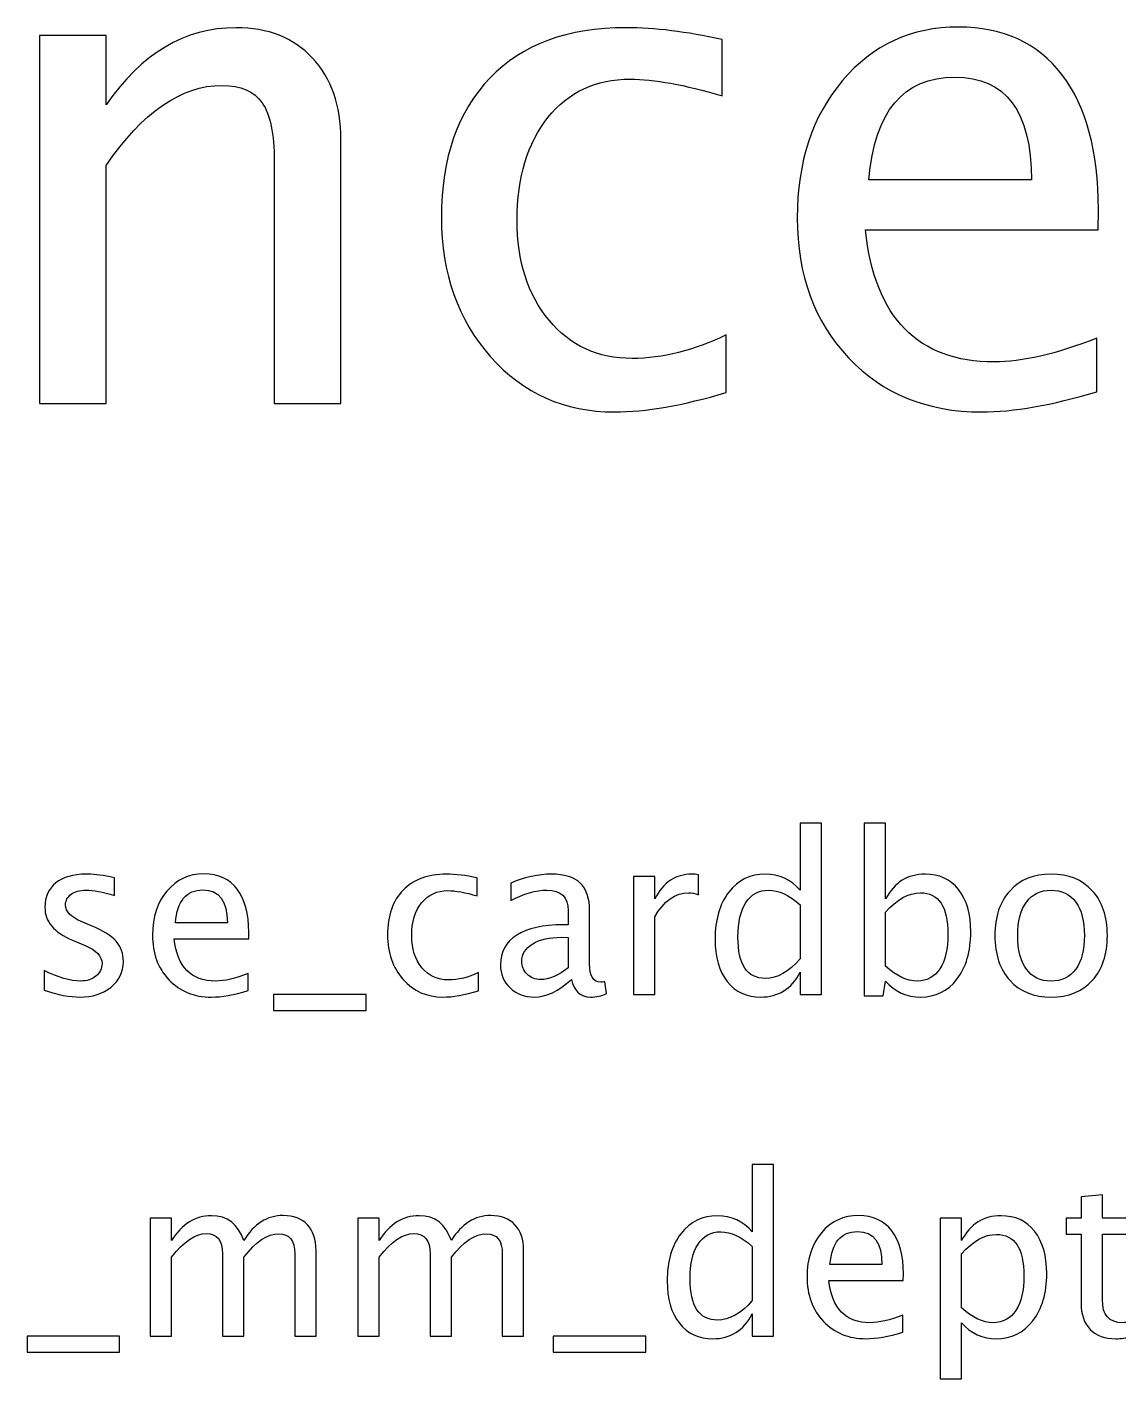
# Model space of a CAD drawing. Header units: centimetres. Extents: x -57 to 52, y -52 to 59.
# Drawn here: x -26.51 to -18.2, y 40.24 to 50.54 of the extents above; entities that cross this region are included whole.
import ezdxf

# ---------------------------------------------------------------- set-up
doc = ezdxf.new("R2010")
doc.units = ezdxf.units.CM
doc.header["$MEASUREMENT"] = 0
doc.layers.add('Layer 1', color=7, linetype='Continuous')

msp = doc.modelspace()

# ---------------------------------------------------------------- linework, layer by layer
at = {"layer": 'Layer 1'}
for points, knots in [([(-26.41972, 47.67044), (-26.41972, 47.67044), (-26.41972, 50.47503), (-26.41972, 50.47503), (-26.41972, 50.47503), (-26.41972, 50.47503), (-25.91172, 50.47503), (-25.91172, 50.47503), (-25.91172, 50.47503), (-25.91172, 50.47503), (-25.91172, 49.94498), (-25.91172, 49.94498), (-25.91172, 49.94498), (-25.64273, 50.33744), (-25.31288, 50.53323), (-24.92306, 50.53323), (-24.92306, 50.53323), (-24.67788, 50.53323), (-24.48297, 50.4565), (-24.33921, 50.30216), (-24.33921, 50.30216), (-24.19545, 50.14871), (-24.12313, 49.94145), (-24.12313, 49.68216), (-24.12313, 49.68216), (-24.12313, 49.68216), (-24.12313, 47.67044), (-24.12313, 47.67044), (-24.12313, 47.67044), (-24.12313, 47.67044), (-24.63114, 47.67044), (-24.63114, 47.67044), (-24.63114, 47.67044), (-24.63114, 47.67044), (-24.63114, 49.51635), (-24.63114, 49.51635), (-24.63114, 49.51635), (-24.63114, 49.72449), (-24.662, 49.87266), (-24.72286, 49.96085), (-24.72286, 49.96085), (-24.78459, 50.04993), (-24.88602, 50.09402), (-25.02801, 50.09402), (-25.02801, 50.09402), (-25.34022, 50.09402), (-25.63479, 49.8903), (-25.91172, 49.48284), (-25.91172, 49.48284), (-25.91172, 49.48284), (-25.91172, 47.67044), (-25.91172, 47.67044), (-25.91172, 47.67044), (-25.91172, 47.67044), (-26.41972, 47.67044), (-26.41972, 47.67044)], [0, 0, 0, 0, 0.06666667, 0.06666667, 0.06666667, 0.06666667, 0.13333333, 0.13333333, 0.13333333, 0.13333333, 0.2, 0.2, 0.2, 0.2, 0.26666667, 0.26666667, 0.26666667, 0.26666667, 0.33333333, 0.33333333, 0.33333333, 0.33333333, 0.4, 0.4, 0.4, 0.4, 0.46666667, 0.46666667, 0.46666667, 0.46666667, 0.53333333, 0.53333333, 0.53333333, 0.53333333, 0.6, 0.6, 0.6, 0.6, 0.66666667, 0.66666667, 0.66666667, 0.66666667, 0.73333333, 0.73333333, 0.73333333, 0.73333333, 0.8, 0.8, 0.8, 0.8, 0.86666667, 0.86666667, 0.86666667, 0.86666667, 1, 1, 1, 1]), ([(-21.18803, 47.75511), (-21.51699, 47.65633), (-21.80098, 47.60694), (-22.03998, 47.60694), (-22.03998, 47.60694), (-22.41922, 47.60694), (-22.73319, 47.74717), (-22.98278, 48.02675), (-22.98278, 48.02675), (-23.23237, 48.3072), (-23.35761, 48.66086), (-23.35761, 49.08684), (-23.35761, 49.08684), (-23.35761, 49.54193), (-23.23414, 49.89735), (-22.98719, 50.15135), (-22.98719, 50.15135), (-22.74025, 50.40623), (-22.39541, 50.53323), (-21.95267, 50.53323), (-21.95267, 50.53323), (-21.73483, 50.53323), (-21.48965, 50.50325), (-21.21978, 50.44328), (-21.21978, 50.44328), (-21.21978, 50.44328), (-21.21978, 50.01465), (-21.21978, 50.01465), (-21.21978, 50.01465), (-21.50641, 50.09932), (-21.74012, 50.14165), (-21.92004, 50.14165), (-21.92004, 50.14165), (-22.1811, 50.14165), (-22.39012, 50.04375), (-22.54622, 49.84884), (-22.54622, 49.84884), (-22.70232, 49.65393), (-22.78082, 49.39376), (-22.78082, 49.0692), (-22.78082, 49.0692), (-22.78082, 48.75435), (-22.69968, 48.50035), (-22.53828, 48.30544), (-22.53828, 48.30544), (-22.37689, 48.11141), (-22.1661, 48.0144), (-21.90416, 48.0144), (-21.90416, 48.0144), (-21.67221, 48.0144), (-21.43409, 48.07437), (-21.18803, 48.19432), (-21.18803, 48.19432), (-21.18803, 48.19432), (-21.18803, 47.75511), (-21.18803, 47.75511)], [0, 0, 0, 0, 0.06666667, 0.06666667, 0.06666667, 0.06666667, 0.13333333, 0.13333333, 0.13333333, 0.13333333, 0.2, 0.2, 0.2, 0.2, 0.26666667, 0.26666667, 0.26666667, 0.26666667, 0.33333333, 0.33333333, 0.33333333, 0.33333333, 0.4, 0.4, 0.4, 0.4, 0.46666667, 0.46666667, 0.46666667, 0.46666667, 0.53333333, 0.53333333, 0.53333333, 0.53333333, 0.6, 0.6, 0.6, 0.6, 0.66666667, 0.66666667, 0.66666667, 0.66666667, 0.73333333, 0.73333333, 0.73333333, 0.73333333, 0.8, 0.8, 0.8, 0.8, 0.86666667, 0.86666667, 0.86666667, 0.86666667, 1, 1, 1, 1]), ([(-18.36668, 47.7604), (-18.70799, 47.65809), (-18.99992, 47.60694), (-19.24333, 47.60694), (-19.24333, 47.60694), (-19.65873, 47.60694), (-19.99651, 47.74452), (-20.25669, 48.01881), (-20.25669, 48.01881), (-20.51686, 48.29309), (-20.64739, 48.64852), (-20.64739, 49.08596), (-20.64739, 49.08596), (-20.64739, 49.51018), (-20.53274, 49.85855), (-20.30255, 50.13107), (-20.30255, 50.13107), (-20.07236, 50.40271), (-19.77779, 50.53853), (-19.41884, 50.53853), (-19.41884, 50.53853), (-19.07929, 50.53853), (-18.81647, 50.4177), (-18.63126, 50.17605), (-18.63126, 50.17605), (-18.44606, 49.93439), (-18.35345, 49.5922), (-18.35345, 49.14858), (-18.35345, 49.14858), (-18.35345, 49.14858), (-18.3561, 48.99336), (-18.3561, 48.99336), (-18.3561, 48.99336), (-18.3561, 48.99336), (-20.12881, 48.99336), (-20.12881, 48.99336), (-20.12881, 48.99336), (-20.05472, 48.32308), (-19.72752, 47.98794), (-19.14808, 47.98794), (-19.14808, 47.98794), (-18.93553, 47.98794), (-18.67536, 48.04791), (-18.36668, 48.16786), (-18.36668, 48.16786), (-18.36668, 48.16786), (-18.36668, 47.7604), (-18.36668, 47.7604)], [0, 0, 0, 0, 0.07692308, 0.07692308, 0.07692308, 0.07692308, 0.15384615, 0.15384615, 0.15384615, 0.15384615, 0.23076923, 0.23076923, 0.23076923, 0.23076923, 0.30769231, 0.30769231, 0.30769231, 0.30769231, 0.38461538, 0.38461538, 0.38461538, 0.38461538, 0.46153846, 0.46153846, 0.46153846, 0.46153846, 0.53846154, 0.53846154, 0.53846154, 0.53846154, 0.61538462, 0.61538462, 0.61538462, 0.61538462, 0.69230769, 0.69230769, 0.69230769, 0.69230769, 0.76923077, 0.76923077, 0.76923077, 0.76923077, 0.84615385, 0.84615385, 0.84615385, 0.84615385, 1, 1, 1, 1]), ([(-20.10235, 49.37436), (-20.10235, 49.37436), (-18.8641, 49.37436), (-18.8641, 49.37436), (-18.8641, 49.37436), (-18.8641, 49.89647), (-19.05901, 50.15752), (-19.44794, 50.15752), (-19.44794, 50.15752), (-19.83953, 50.15752), (-20.05737, 49.89647), (-20.10235, 49.37436)], [0, 0, 0, 0, 0.25, 0.25, 0.25, 0.25, 0.5, 0.5, 0.5, 0.5, 1, 1, 1, 1]), ([(-20.62493, 43.17044), (-20.62493, 43.17044), (-20.62493, 43.33893), (-20.62493, 43.33893), (-20.62493, 43.33893), (-20.69126, 43.21306), (-20.79116, 43.15012), (-20.92465, 43.15012), (-20.92465, 43.15012), (-21.03303, 43.15012), (-21.11826, 43.18935), (-21.18035, 43.26809), (-21.18035, 43.26809), (-21.24244, 43.34683), (-21.27348, 43.45436), (-21.27348, 43.59067), (-21.27348, 43.59067), (-21.27348, 43.73968), (-21.2382, 43.85963), (-21.16793, 43.9505), (-21.16793, 43.9505), (-21.09737, 44.04109), (-21.00481, 44.08653), (-20.88994, 44.08653), (-20.88994, 44.08653), (-20.78354, 44.08653), (-20.69493, 44.04589), (-20.62493, 43.96433), (-20.62493, 43.96433), (-20.62493, 43.96433), (-20.62493, 44.476), (-20.62493, 44.476), (-20.62493, 44.476), (-20.62493, 44.476), (-20.46238, 44.476), (-20.46238, 44.476), (-20.46238, 44.476), (-20.46238, 44.476), (-20.46238, 43.17044), (-20.46238, 43.17044), (-20.46238, 43.17044), (-20.46238, 43.17044), (-20.62493, 43.17044), (-20.62493, 43.17044)], [0, 0, 0, 0, 0.08333333, 0.08333333, 0.08333333, 0.08333333, 0.16666667, 0.16666667, 0.16666667, 0.16666667, 0.25, 0.25, 0.25, 0.25, 0.33333333, 0.33333333, 0.33333333, 0.33333333, 0.41666667, 0.41666667, 0.41666667, 0.41666667, 0.5, 0.5, 0.5, 0.5, 0.58333333, 0.58333333, 0.58333333, 0.58333333, 0.66666667, 0.66666667, 0.66666667, 0.66666667, 0.75, 0.75, 0.75, 0.75, 0.83333333, 0.83333333, 0.83333333, 0.83333333, 1, 1, 1, 1]), ([(-20.13669, 43.16028), (-20.13669, 43.16028), (-20.13669, 44.476), (-20.13669, 44.476), (-20.13669, 44.476), (-20.13669, 44.476), (-19.97413, 44.476), (-19.97413, 44.476), (-19.97413, 44.476), (-19.97413, 44.476), (-19.97413, 43.89829), (-19.97413, 43.89829), (-19.97413, 43.89829), (-19.90753, 44.02388), (-19.80734, 44.08653), (-19.67385, 44.08653), (-19.67385, 44.08653), (-19.56576, 44.08653), (-19.48081, 44.0473), (-19.41872, 43.96856), (-19.41872, 43.96856), (-19.35663, 43.88982), (-19.32559, 43.7823), (-19.32559, 43.64598), (-19.32559, 43.64598), (-19.32559, 43.49753), (-19.36086, 43.37759), (-19.43114, 43.28672), (-19.43114, 43.28672), (-19.50141, 43.19556), (-19.59398, 43.15012), (-19.70856, 43.15012), (-19.70856, 43.15012), (-19.81496, 43.15012), (-19.90358, 43.19076), (-19.97413, 43.27232), (-19.97413, 43.27232), (-19.97413, 43.27232), (-19.99389, 43.16028), (-19.99389, 43.16028), (-19.99389, 43.16028), (-19.99389, 43.16028), (-20.13669, 43.16028), (-20.13669, 43.16028)], [0, 0, 0, 0, 0.08333333, 0.08333333, 0.08333333, 0.08333333, 0.16666667, 0.16666667, 0.16666667, 0.16666667, 0.25, 0.25, 0.25, 0.25, 0.33333333, 0.33333333, 0.33333333, 0.33333333, 0.41666667, 0.41666667, 0.41666667, 0.41666667, 0.5, 0.5, 0.5, 0.5, 0.58333333, 0.58333333, 0.58333333, 0.58333333, 0.66666667, 0.66666667, 0.66666667, 0.66666667, 0.75, 0.75, 0.75, 0.75, 0.83333333, 0.83333333, 0.83333333, 0.83333333, 1, 1, 1, 1]), ([(-26.38311, 43.20261), (-26.38311, 43.20261), (-26.38311, 43.35163), (-26.38311, 43.35163), (-26.38311, 43.35163), (-26.27672, 43.29857), (-26.18443, 43.27204), (-26.10569, 43.27204), (-26.10569, 43.27204), (-26.05884, 43.27204), (-26.01989, 43.28474), (-25.98913, 43.31014), (-25.98913, 43.31014), (-25.95837, 43.33526), (-25.94285, 43.36687), (-25.94285, 43.40497), (-25.94285, 43.40497), (-25.94285, 43.46056), (-25.98603, 43.50657), (-26.07239, 43.54297), (-26.07239, 43.54297), (-26.07239, 43.54297), (-26.1675, 43.58333), (-26.1675, 43.58333), (-26.1675, 43.58333), (-26.30776, 43.64147), (-26.37803, 43.72557), (-26.37803, 43.83479), (-26.37803, 43.83479), (-26.37803, 43.91297), (-26.35038, 43.97449), (-26.29506, 44.01936), (-26.29506, 44.01936), (-26.23974, 44.06424), (-26.16383, 44.08653), (-26.06759, 44.08653), (-26.06759, 44.08653), (-26.01764, 44.08653), (-25.95555, 44.07976), (-25.88189, 44.06593), (-25.88189, 44.06593), (-25.88189, 44.06593), (-25.84802, 44.05944), (-25.84802, 44.05944), (-25.84802, 44.05944), (-25.84802, 44.05944), (-25.84802, 43.92397), (-25.84802, 43.92397), (-25.84802, 43.92397), (-25.93861, 43.95107), (-26.01086, 43.96461), (-26.06477, 43.96461), (-26.06477, 43.96461), (-26.11218, 43.96461), (-26.14972, 43.95417), (-26.17822, 43.93357), (-26.17822, 43.93357), (-26.20644, 43.91297), (-26.22055, 43.88531), (-26.22055, 43.85059), (-26.22055, 43.85059), (-26.22055, 43.80177), (-26.18104, 43.76028), (-26.10174, 43.7267), (-26.10174, 43.7267), (-26.10174, 43.7267), (-26.02356, 43.69368), (-26.02356, 43.69368), (-26.02356, 43.69368), (-25.93495, 43.65643), (-25.87229, 43.61691), (-25.8356, 43.57543), (-25.8356, 43.57543), (-25.79863, 43.53394), (-25.78029, 43.48201), (-25.78029, 43.41992), (-25.78029, 43.41992), (-25.78029, 43.34118), (-25.81133, 43.27656), (-25.8737, 43.22604), (-25.8737, 43.22604), (-25.93579, 43.17552), (-26.01538, 43.15012), (-26.11218, 43.15012), (-26.11218, 43.15012), (-26.18669, 43.15012), (-26.27672, 43.16762), (-26.38311, 43.20261)], [0, 0, 0, 0, 0.04347826, 0.04347826, 0.04347826, 0.04347826, 0.08695652, 0.08695652, 0.08695652, 0.08695652, 0.13043478, 0.13043478, 0.13043478, 0.13043478, 0.17391304, 0.17391304, 0.17391304, 0.17391304, 0.2173913, 0.2173913, 0.2173913, 0.2173913, 0.26086957, 0.26086957, 0.26086957, 0.26086957, 0.30434783, 0.30434783, 0.30434783, 0.30434783, 0.34782609, 0.34782609, 0.34782609, 0.34782609, 0.39130435, 0.39130435, 0.39130435, 0.39130435, 0.43478261, 0.43478261, 0.43478261, 0.43478261, 0.47826087, 0.47826087, 0.47826087, 0.47826087, 0.52173913, 0.52173913, 0.52173913, 0.52173913, 0.56521739, 0.56521739, 0.56521739, 0.56521739, 0.60869565, 0.60869565, 0.60869565, 0.60869565, 0.65217391, 0.65217391, 0.65217391, 0.65217391, 0.69565217, 0.69565217, 0.69565217, 0.69565217, 0.73913043, 0.73913043, 0.73913043, 0.73913043, 0.7826087, 0.7826087, 0.7826087, 0.7826087, 0.82608696, 0.82608696, 0.82608696, 0.82608696, 0.86956522, 0.86956522, 0.86956522, 0.86956522, 0.91304348, 0.91304348, 0.91304348, 0.91304348, 1, 1, 1, 1]), ([(-24.82891, 43.19923), (-24.93813, 43.16649), (-25.03155, 43.15012), (-25.10944, 43.15012), (-25.10944, 43.15012), (-25.24237, 43.15012), (-25.35046, 43.19415), (-25.43372, 43.28192), (-25.43372, 43.28192), (-25.51697, 43.36969), (-25.55874, 43.48342), (-25.55874, 43.62341), (-25.55874, 43.62341), (-25.55874, 43.75915), (-25.52205, 43.87063), (-25.44839, 43.95784), (-25.44839, 43.95784), (-25.37473, 44.04476), (-25.28047, 44.08822), (-25.16561, 44.08822), (-25.16561, 44.08822), (-25.05695, 44.08822), (-24.97285, 44.04956), (-24.91358, 43.97223), (-24.91358, 43.97223), (-24.85431, 43.8949), (-24.82468, 43.7854), (-24.82468, 43.64344), (-24.82468, 43.64344), (-24.82468, 43.64344), (-24.82553, 43.59377), (-24.82553, 43.59377), (-24.82553, 43.59377), (-24.82553, 43.59377), (-25.39279, 43.59377), (-25.39279, 43.59377), (-25.39279, 43.59377), (-25.36909, 43.37928), (-25.26438, 43.27204), (-25.07896, 43.27204), (-25.07896, 43.27204), (-25.01095, 43.27204), (-24.92769, 43.29123), (-24.82891, 43.32961), (-24.82891, 43.32961), (-24.82891, 43.32961), (-24.82891, 43.19923), (-24.82891, 43.19923)], [0, 0, 0, 0, 0.07692308, 0.07692308, 0.07692308, 0.07692308, 0.15384615, 0.15384615, 0.15384615, 0.15384615, 0.23076923, 0.23076923, 0.23076923, 0.23076923, 0.30769231, 0.30769231, 0.30769231, 0.30769231, 0.38461538, 0.38461538, 0.38461538, 0.38461538, 0.46153846, 0.46153846, 0.46153846, 0.46153846, 0.53846154, 0.53846154, 0.53846154, 0.53846154, 0.61538462, 0.61538462, 0.61538462, 0.61538462, 0.69230769, 0.69230769, 0.69230769, 0.69230769, 0.76923077, 0.76923077, 0.76923077, 0.76923077, 0.84615385, 0.84615385, 0.84615385, 0.84615385, 1, 1, 1, 1]), ([(-23.07433, 43.19753), (-23.1796, 43.16592), (-23.27048, 43.15012), (-23.34696, 43.15012), (-23.34696, 43.15012), (-23.46832, 43.15012), (-23.56879, 43.19499), (-23.64866, 43.28446), (-23.64866, 43.28446), (-23.72852, 43.3742), (-23.7686, 43.48737), (-23.7686, 43.62369), (-23.7686, 43.62369), (-23.7686, 43.76931), (-23.72909, 43.88305), (-23.65007, 43.96433), (-23.65007, 43.96433), (-23.57105, 44.04589), (-23.4607, 44.08653), (-23.31902, 44.08653), (-23.31902, 44.08653), (-23.24931, 44.08653), (-23.17085, 44.07694), (-23.08449, 44.05774), (-23.08449, 44.05774), (-23.08449, 44.05774), (-23.08449, 43.92059), (-23.08449, 43.92059), (-23.08449, 43.92059), (-23.17622, 43.94768), (-23.25101, 43.96123), (-23.30858, 43.96123), (-23.30858, 43.96123), (-23.39212, 43.96123), (-23.459, 43.9299), (-23.50896, 43.86753), (-23.50896, 43.86753), (-23.55891, 43.80516), (-23.58403, 43.7219), (-23.58403, 43.61804), (-23.58403, 43.61804), (-23.58403, 43.51729), (-23.55806, 43.43601), (-23.50642, 43.37364), (-23.50642, 43.37364), (-23.45477, 43.31155), (-23.38732, 43.28051), (-23.3035, 43.28051), (-23.3035, 43.28051), (-23.22927, 43.28051), (-23.15307, 43.2997), (-23.07433, 43.33808), (-23.07433, 43.33808), (-23.07433, 43.33808), (-23.07433, 43.19753), (-23.07433, 43.19753)], [0, 0, 0, 0, 0.06666667, 0.06666667, 0.06666667, 0.06666667, 0.13333333, 0.13333333, 0.13333333, 0.13333333, 0.2, 0.2, 0.2, 0.2, 0.26666667, 0.26666667, 0.26666667, 0.26666667, 0.33333333, 0.33333333, 0.33333333, 0.33333333, 0.4, 0.4, 0.4, 0.4, 0.46666667, 0.46666667, 0.46666667, 0.46666667, 0.53333333, 0.53333333, 0.53333333, 0.53333333, 0.6, 0.6, 0.6, 0.6, 0.66666667, 0.66666667, 0.66666667, 0.66666667, 0.73333333, 0.73333333, 0.73333333, 0.73333333, 0.8, 0.8, 0.8, 0.8, 0.86666667, 0.86666667, 0.86666667, 0.86666667, 1, 1, 1, 1]), ([(-22.36765, 43.28474), (-22.4653, 43.19499), (-22.55928, 43.15012), (-22.64959, 43.15012), (-22.64959, 43.15012), (-22.72381, 43.15012), (-22.78562, 43.17326), (-22.83444, 43.21983), (-22.83444, 43.21983), (-22.88355, 43.2664), (-22.9081, 43.3251), (-22.9081, 43.39594), (-22.9081, 43.39594), (-22.9081, 43.49387), (-22.8669, 43.56922), (-22.78449, 43.62171), (-22.78449, 43.62171), (-22.70208, 43.67421), (-22.58383, 43.70045), (-22.42974, 43.70045), (-22.42974, 43.70045), (-22.42974, 43.70045), (-22.39164, 43.70045), (-22.39164, 43.70045), (-22.39164, 43.70045), (-22.39164, 43.70045), (-22.39164, 43.80854), (-22.39164, 43.80854), (-22.39164, 43.80854), (-22.39164, 43.91268), (-22.44582, 43.96461), (-22.55448, 43.96461), (-22.55448, 43.96461), (-22.63858, 43.96461), (-22.73059, 43.93808), (-22.83021, 43.88503), (-22.83021, 43.88503), (-22.83021, 43.88503), (-22.83021, 44.0188), (-22.83021, 44.0188), (-22.83021, 44.0188), (-22.72071, 44.06395), (-22.61742, 44.08653), (-22.52061, 44.08653), (-22.52061, 44.08653), (-22.42099, 44.08653), (-22.34733, 44.06395), (-22.3002, 44.01852), (-22.3002, 44.01852), (-22.25278, 43.97308), (-22.22908, 43.90309), (-22.22908, 43.80854), (-22.22908, 43.80854), (-22.22908, 43.80854), (-22.22908, 43.40299), (-22.22908, 43.40299), (-22.22908, 43.40299), (-22.22908, 43.31014), (-22.20057, 43.26357), (-22.14328, 43.26357), (-22.14328, 43.26357), (-22.13623, 43.26357), (-22.12579, 43.2647), (-22.11196, 43.26696), (-22.11196, 43.26696), (-22.11196, 43.26696), (-22.10039, 43.17665), (-22.10039, 43.17665), (-22.10039, 43.17665), (-22.13736, 43.15887), (-22.178, 43.15012), (-22.22259, 43.15012), (-22.22259, 43.15012), (-22.2985, 43.15012), (-22.34676, 43.19499), (-22.36765, 43.28474)], [0, 0, 0, 0, 0.05, 0.05, 0.05, 0.05, 0.1, 0.1, 0.1, 0.1, 0.15, 0.15, 0.15, 0.15, 0.2, 0.2, 0.2, 0.2, 0.25, 0.25, 0.25, 0.25, 0.3, 0.3, 0.3, 0.3, 0.35, 0.35, 0.35, 0.35, 0.4, 0.4, 0.4, 0.4, 0.45, 0.45, 0.45, 0.45, 0.5, 0.5, 0.5, 0.5, 0.55, 0.55, 0.55, 0.55, 0.6, 0.6, 0.6, 0.6, 0.65, 0.65, 0.65, 0.65, 0.7, 0.7, 0.7, 0.7, 0.75, 0.75, 0.75, 0.75, 0.8, 0.8, 0.8, 0.8, 0.85, 0.85, 0.85, 0.85, 0.9, 0.9, 0.9, 0.9, 1, 1, 1, 1]), ([(-21.89521, 43.17044), (-21.89521, 43.17044), (-21.89521, 44.0679), (-21.89521, 44.0679), (-21.89521, 44.0679), (-21.89521, 44.0679), (-21.73265, 44.0679), (-21.73265, 44.0679), (-21.73265, 44.0679), (-21.73265, 44.0679), (-21.73265, 43.89829), (-21.73265, 43.89829), (-21.73265, 43.89829), (-21.66802, 44.02388), (-21.57432, 44.08653), (-21.45128, 44.08653), (-21.45128, 44.08653), (-21.43462, 44.08653), (-21.41713, 44.08512), (-21.39906, 44.0823), (-21.39906, 44.0823), (-21.39906, 44.0823), (-21.39906, 43.93018), (-21.39906, 43.93018), (-21.39906, 43.93018), (-21.42729, 43.93949), (-21.45212, 43.94429), (-21.47357, 43.94429), (-21.47357, 43.94429), (-21.57686, 43.94429), (-21.66322, 43.88333), (-21.73265, 43.76113), (-21.73265, 43.76113), (-21.73265, 43.76113), (-21.73265, 43.17044), (-21.73265, 43.17044), (-21.73265, 43.17044), (-21.73265, 43.17044), (-21.89521, 43.17044), (-21.89521, 43.17044)], [0, 0, 0, 0, 0.09090909, 0.09090909, 0.09090909, 0.09090909, 0.18181818, 0.18181818, 0.18181818, 0.18181818, 0.27272727, 0.27272727, 0.27272727, 0.27272727, 0.36363636, 0.36363636, 0.36363636, 0.36363636, 0.45454545, 0.45454545, 0.45454545, 0.45454545, 0.54545455, 0.54545455, 0.54545455, 0.54545455, 0.63636364, 0.63636364, 0.63636364, 0.63636364, 0.72727273, 0.72727273, 0.72727273, 0.72727273, 0.81818182, 0.81818182, 0.81818182, 0.81818182, 1, 1, 1, 1]), ([(-18.71373, 43.15012), (-18.84553, 43.15012), (-18.94995, 43.19217), (-19.02671, 43.27627), (-19.02671, 43.27627), (-19.10376, 43.36038), (-19.14214, 43.47467), (-19.14214, 43.61889), (-19.14214, 43.61889), (-19.14214, 43.76282), (-19.10376, 43.87684), (-19.02671, 43.96066), (-19.02671, 43.96066), (-18.94995, 44.04448), (-18.84553, 44.08653), (-18.71373, 44.08653), (-18.71373, 44.08653), (-18.58193, 44.08653), (-18.47751, 44.04448), (-18.40074, 43.96066), (-18.40074, 43.96066), (-18.3237, 43.87684), (-18.28532, 43.76282), (-18.28532, 43.61889), (-18.28532, 43.61889), (-18.28532, 43.47467), (-18.3237, 43.36038), (-18.40074, 43.27627), (-18.40074, 43.27627), (-18.47751, 43.19217), (-18.58193, 43.15012), (-18.71373, 43.15012)], [0, 0, 0, 0, 0.11111111, 0.11111111, 0.11111111, 0.11111111, 0.22222222, 0.22222222, 0.22222222, 0.22222222, 0.33333333, 0.33333333, 0.33333333, 0.33333333, 0.44444444, 0.44444444, 0.44444444, 0.44444444, 0.55555556, 0.55555556, 0.55555556, 0.55555556, 0.66666667, 0.66666667, 0.66666667, 0.66666667, 0.77777778, 0.77777778, 0.77777778, 0.77777778, 1, 1, 1, 1]), ([(-25.38433, 43.71569), (-25.38433, 43.71569), (-24.98809, 43.71569), (-24.98809, 43.71569), (-24.98809, 43.71569), (-24.98809, 43.88277), (-25.05046, 43.96631), (-25.17492, 43.96631), (-25.17492, 43.96631), (-25.30023, 43.96631), (-25.36993, 43.88277), (-25.38433, 43.71569)], [0, 0, 0, 0, 0.25, 0.25, 0.25, 0.25, 0.5, 0.5, 0.5, 0.5, 1, 1, 1, 1]), ([(-20.62493, 43.85313), (-20.70932, 43.92736), (-20.78919, 43.96461), (-20.86482, 43.96461), (-20.86482, 43.96461), (-20.93933, 43.96461), (-20.9969, 43.93357), (-21.03783, 43.8712), (-21.03783, 43.8712), (-21.07875, 43.80911), (-21.09907, 43.72105), (-21.09907, 43.60704), (-21.09907, 43.60704), (-21.09907, 43.39735), (-21.02964, 43.29236), (-20.89051, 43.29236), (-20.89051, 43.29236), (-20.80019, 43.29236), (-20.71158, 43.34175), (-20.62493, 43.44024), (-20.62493, 43.44024), (-20.62493, 43.44024), (-20.62493, 43.85313), (-20.62493, 43.85313)], [0, 0, 0, 0, 0.14285714, 0.14285714, 0.14285714, 0.14285714, 0.28571429, 0.28571429, 0.28571429, 0.28571429, 0.42857143, 0.42857143, 0.42857143, 0.42857143, 0.57142857, 0.57142857, 0.57142857, 0.57142857, 0.71428571, 0.71428571, 0.71428571, 0.71428571, 1, 1, 1, 1]), ([(-19.97413, 43.38436), (-19.89031, 43.30958), (-19.81044, 43.27204), (-19.73452, 43.27204), (-19.73452, 43.27204), (-19.65974, 43.27204), (-19.60188, 43.30337), (-19.56124, 43.36574), (-19.56124, 43.36574), (-19.52032, 43.42811), (-19.5, 43.51588), (-19.5, 43.62933), (-19.5, 43.62933), (-19.5, 43.83931), (-19.56942, 43.94429), (-19.70828, 43.94429), (-19.70828, 43.94429), (-19.79915, 43.94429), (-19.88777, 43.89519), (-19.97413, 43.79669), (-19.97413, 43.79669), (-19.97413, 43.79669), (-19.97413, 43.38436), (-19.97413, 43.38436)], [0, 0, 0, 0, 0.14285714, 0.14285714, 0.14285714, 0.14285714, 0.28571429, 0.28571429, 0.28571429, 0.28571429, 0.42857143, 0.42857143, 0.42857143, 0.42857143, 0.57142857, 0.57142857, 0.57142857, 0.57142857, 0.71428571, 0.71428571, 0.71428571, 0.71428571, 1, 1, 1, 1]), ([(-18.71401, 43.27204), (-18.63358, 43.27204), (-18.57092, 43.30224), (-18.52633, 43.36292), (-18.52633, 43.36292), (-18.48202, 43.42331), (-18.45973, 43.50882), (-18.45973, 43.61889), (-18.45973, 43.61889), (-18.45973, 43.72867), (-18.48202, 43.81391), (-18.52633, 43.8743), (-18.52633, 43.8743), (-18.57092, 43.93441), (-18.63358, 43.96461), (-18.71401, 43.96461), (-18.71401, 43.96461), (-18.79473, 43.96461), (-18.85738, 43.93441), (-18.90141, 43.8743), (-18.90141, 43.8743), (-18.94571, 43.81391), (-18.96773, 43.72867), (-18.96773, 43.61889), (-18.96773, 43.61889), (-18.96773, 43.50882), (-18.94571, 43.42331), (-18.90141, 43.36292), (-18.90141, 43.36292), (-18.85738, 43.30224), (-18.79473, 43.27204), (-18.71401, 43.27204)], [0, 0, 0, 0, 0.11111111, 0.11111111, 0.11111111, 0.11111111, 0.22222222, 0.22222222, 0.22222222, 0.22222222, 0.33333333, 0.33333333, 0.33333333, 0.33333333, 0.44444444, 0.44444444, 0.44444444, 0.44444444, 0.55555556, 0.55555556, 0.55555556, 0.55555556, 0.66666667, 0.66666667, 0.66666667, 0.66666667, 0.77777778, 0.77777778, 0.77777778, 0.77777778, 1, 1, 1, 1]), ([(-22.39164, 43.37336), (-22.39164, 43.37336), (-22.39164, 43.60393), (-22.39164, 43.60393), (-22.39164, 43.60393), (-22.39164, 43.60393), (-22.44385, 43.60563), (-22.44385, 43.60563), (-22.44385, 43.60563), (-22.53416, 43.60563), (-22.60697, 43.58897), (-22.66257, 43.55567), (-22.66257, 43.55567), (-22.71789, 43.52209), (-22.74554, 43.47778), (-22.74554, 43.42246), (-22.74554, 43.42246), (-22.74554, 43.3838), (-22.73171, 43.35106), (-22.70434, 43.32425), (-22.70434, 43.32425), (-22.67668, 43.29744), (-22.6431, 43.28389), (-22.6033, 43.28389), (-22.6033, 43.28389), (-22.53557, 43.28389), (-22.46502, 43.31381), (-22.39164, 43.37336)], [0, 0, 0, 0, 0.125, 0.125, 0.125, 0.125, 0.25, 0.25, 0.25, 0.25, 0.375, 0.375, 0.375, 0.375, 0.5, 0.5, 0.5, 0.5, 0.625, 0.625, 0.625, 0.625, 0.75, 0.75, 0.75, 0.75, 1, 1, 1, 1]), ([(-24.63559, 43.04852), (-24.63559, 43.04852), (-24.63559, 43.17044), (-24.63559, 43.17044), (-24.63559, 43.17044), (-24.63559, 43.17044), (-23.93116, 43.17044), (-23.93116, 43.17044), (-23.93116, 43.17044), (-23.93116, 43.17044), (-23.93116, 43.04852), (-23.93116, 43.04852), (-23.93116, 43.04852), (-23.93116, 43.04852), (-24.63559, 43.04852), (-24.63559, 43.04852)], [0, 0, 0, 0, 0.2, 0.2, 0.2, 0.2, 0.4, 0.4, 0.4, 0.4, 0.6, 0.6, 0.6, 0.6, 1, 1, 1, 1]), ([(-20.98983, 40.56835), (-20.98983, 40.56835), (-20.98983, 40.73684), (-20.98983, 40.73684), (-20.98983, 40.73684), (-21.05616, 40.61097), (-21.15606, 40.54803), (-21.28955, 40.54803), (-21.28955, 40.54803), (-21.39793, 40.54803), (-21.48316, 40.58726), (-21.54525, 40.666), (-21.54525, 40.666), (-21.60734, 40.74474), (-21.63838, 40.85227), (-21.63838, 40.98858), (-21.63838, 40.98858), (-21.63838, 41.13759), (-21.6031, 41.25754), (-21.53283, 41.34841), (-21.53283, 41.34841), (-21.46227, 41.439), (-21.36971, 41.48444), (-21.25484, 41.48444), (-21.25484, 41.48444), (-21.14844, 41.48444), (-21.05983, 41.4438), (-20.98983, 41.36224), (-20.98983, 41.36224), (-20.98983, 41.36224), (-20.98983, 41.87391), (-20.98983, 41.87391), (-20.98983, 41.87391), (-20.98983, 41.87391), (-20.82728, 41.87391), (-20.82728, 41.87391), (-20.82728, 41.87391), (-20.82728, 41.87391), (-20.82728, 40.56835), (-20.82728, 40.56835), (-20.82728, 40.56835), (-20.82728, 40.56835), (-20.98983, 40.56835), (-20.98983, 40.56835)], [0, 0, 0, 0, 0.08333333, 0.08333333, 0.08333333, 0.08333333, 0.16666667, 0.16666667, 0.16666667, 0.16666667, 0.25, 0.25, 0.25, 0.25, 0.33333333, 0.33333333, 0.33333333, 0.33333333, 0.41666667, 0.41666667, 0.41666667, 0.41666667, 0.5, 0.5, 0.5, 0.5, 0.58333333, 0.58333333, 0.58333333, 0.58333333, 0.66666667, 0.66666667, 0.66666667, 0.66666667, 0.75, 0.75, 0.75, 0.75, 0.83333333, 0.83333333, 0.83333333, 0.83333333, 1, 1, 1, 1]), ([(-18.09113, 40.56863), (-18.14137, 40.5548), (-18.18511, 40.54803), (-18.22208, 40.54803), (-18.22208, 40.54803), (-18.30506, 40.54803), (-18.36968, 40.57174), (-18.41597, 40.61915), (-18.41597, 40.61915), (-18.46253, 40.66656), (-18.48568, 40.73232), (-18.48568, 40.81671), (-18.48568, 40.81671), (-18.48568, 40.81671), (-18.48568, 41.3439), (-18.48568, 41.3439), (-18.48568, 41.3439), (-18.48568, 41.3439), (-18.598, 41.3439), (-18.598, 41.3439), (-18.598, 41.3439), (-18.598, 41.3439), (-18.598, 41.46581), (-18.598, 41.46581), (-18.598, 41.46581), (-18.598, 41.46581), (-18.48568, 41.46581), (-18.48568, 41.46581), (-18.48568, 41.46581), (-18.48568, 41.46581), (-18.48568, 41.62809), (-18.48568, 41.62809), (-18.48568, 41.62809), (-18.48568, 41.62809), (-18.32312, 41.64361), (-18.32312, 41.64361), (-18.32312, 41.64361), (-18.32312, 41.64361), (-18.32312, 41.46581), (-18.32312, 41.46581), (-18.32312, 41.46581), (-18.32312, 41.46581), (-18.08774, 41.46581), (-18.08774, 41.46581), (-18.08774, 41.46581), (-18.08774, 41.46581), (-18.08774, 41.3439), (-18.08774, 41.3439), (-18.08774, 41.3439), (-18.08774, 41.3439), (-18.32312, 41.3439), (-18.32312, 41.3439), (-18.32312, 41.3439), (-18.32312, 41.3439), (-18.32312, 40.84606), (-18.32312, 40.84606), (-18.32312, 40.84606), (-18.32312, 40.72865), (-18.27204, 40.66995), (-18.17015, 40.66995), (-18.17015, 40.66995), (-18.14842, 40.66995), (-18.12218, 40.67362), (-18.09113, 40.68067), (-18.09113, 40.68067), (-18.09113, 40.68067), (-18.09113, 40.56863), (-18.09113, 40.56863)], [0, 0, 0, 0, 0.05555556, 0.05555556, 0.05555556, 0.05555556, 0.11111111, 0.11111111, 0.11111111, 0.11111111, 0.16666667, 0.16666667, 0.16666667, 0.16666667, 0.22222222, 0.22222222, 0.22222222, 0.22222222, 0.27777778, 0.27777778, 0.27777778, 0.27777778, 0.33333333, 0.33333333, 0.33333333, 0.33333333, 0.38888889, 0.38888889, 0.38888889, 0.38888889, 0.44444444, 0.44444444, 0.44444444, 0.44444444, 0.5, 0.5, 0.5, 0.5, 0.55555556, 0.55555556, 0.55555556, 0.55555556, 0.61111111, 0.61111111, 0.61111111, 0.61111111, 0.66666667, 0.66666667, 0.66666667, 0.66666667, 0.72222222, 0.72222222, 0.72222222, 0.72222222, 0.77777778, 0.77777778, 0.77777778, 0.77777778, 0.83333333, 0.83333333, 0.83333333, 0.83333333, 0.88888889, 0.88888889, 0.88888889, 0.88888889, 1, 1, 1, 1]), ([(-25.57595, 40.56835), (-25.57595, 40.56835), (-25.57595, 41.46581), (-25.57595, 41.46581), (-25.57595, 41.46581), (-25.57595, 41.46581), (-25.41339, 41.46581), (-25.41339, 41.46581), (-25.41339, 41.46581), (-25.41339, 41.46581), (-25.41339, 41.2962), (-25.41339, 41.2962), (-25.41339, 41.2962), (-25.33409, 41.42179), (-25.23249, 41.48444), (-25.10803, 41.48444), (-25.10803, 41.48444), (-24.98808, 41.48444), (-24.90652, 41.42179), (-24.86306, 41.2962), (-24.86306, 41.2962), (-24.78601, 41.42292), (-24.68554, 41.48613), (-24.56221, 41.48613), (-24.56221, 41.48613), (-24.48347, 41.48613), (-24.42223, 41.46299), (-24.37848, 41.41643), (-24.37848, 41.41643), (-24.33474, 41.36986), (-24.31273, 41.30467), (-24.31273, 41.22085), (-24.31273, 41.22085), (-24.31273, 41.22085), (-24.31273, 40.56835), (-24.31273, 40.56835), (-24.31273, 40.56835), (-24.31273, 40.56835), (-24.47529, 40.56835), (-24.47529, 40.56835), (-24.47529, 40.56835), (-24.47529, 40.56835), (-24.47529, 41.19404), (-24.47529, 41.19404), (-24.47529, 41.19404), (-24.47529, 41.2962), (-24.51593, 41.34728), (-24.59721, 41.34728), (-24.59721, 41.34728), (-24.68159, 41.34728), (-24.77021, 41.28773), (-24.86306, 41.16835), (-24.86306, 41.16835), (-24.86306, 41.16835), (-24.86306, 40.56835), (-24.86306, 40.56835), (-24.86306, 40.56835), (-24.86306, 40.56835), (-25.02562, 40.56835), (-25.02562, 40.56835), (-25.02562, 40.56835), (-25.02562, 40.56835), (-25.02562, 41.1946), (-25.02562, 41.1946), (-25.02562, 41.1946), (-25.02562, 41.29761), (-25.06682, 41.34898), (-25.14951, 41.34898), (-25.14951, 41.34898), (-25.23164, 41.34898), (-25.31969, 41.28914), (-25.41339, 41.1692), (-25.41339, 41.1692), (-25.41339, 41.1692), (-25.41339, 40.56835), (-25.41339, 40.56835), (-25.41339, 40.56835), (-25.41339, 40.56835), (-25.57595, 40.56835), (-25.57595, 40.56835)], [0, 0, 0, 0, 0.04761905, 0.04761905, 0.04761905, 0.04761905, 0.0952381, 0.0952381, 0.0952381, 0.0952381, 0.14285714, 0.14285714, 0.14285714, 0.14285714, 0.19047619, 0.19047619, 0.19047619, 0.19047619, 0.23809524, 0.23809524, 0.23809524, 0.23809524, 0.28571429, 0.28571429, 0.28571429, 0.28571429, 0.33333333, 0.33333333, 0.33333333, 0.33333333, 0.38095238, 0.38095238, 0.38095238, 0.38095238, 0.42857143, 0.42857143, 0.42857143, 0.42857143, 0.47619048, 0.47619048, 0.47619048, 0.47619048, 0.52380952, 0.52380952, 0.52380952, 0.52380952, 0.57142857, 0.57142857, 0.57142857, 0.57142857, 0.61904762, 0.61904762, 0.61904762, 0.61904762, 0.66666667, 0.66666667, 0.66666667, 0.66666667, 0.71428571, 0.71428571, 0.71428571, 0.71428571, 0.76190476, 0.76190476, 0.76190476, 0.76190476, 0.80952381, 0.80952381, 0.80952381, 0.80952381, 0.85714286, 0.85714286, 0.85714286, 0.85714286, 0.9047619, 0.9047619, 0.9047619, 0.9047619, 1, 1, 1, 1]), ([(-23.99494, 40.56835), (-23.99494, 40.56835), (-23.99494, 41.46581), (-23.99494, 41.46581), (-23.99494, 41.46581), (-23.99494, 41.46581), (-23.83238, 41.46581), (-23.83238, 41.46581), (-23.83238, 41.46581), (-23.83238, 41.46581), (-23.83238, 41.2962), (-23.83238, 41.2962), (-23.83238, 41.2962), (-23.75308, 41.42179), (-23.65148, 41.48444), (-23.52702, 41.48444), (-23.52702, 41.48444), (-23.40707, 41.48444), (-23.32551, 41.42179), (-23.28205, 41.2962), (-23.28205, 41.2962), (-23.205, 41.42292), (-23.10453, 41.48613), (-22.9812, 41.48613), (-22.9812, 41.48613), (-22.90246, 41.48613), (-22.84122, 41.46299), (-22.79747, 41.41643), (-22.79747, 41.41643), (-22.75373, 41.36986), (-22.73172, 41.30467), (-22.73172, 41.22085), (-22.73172, 41.22085), (-22.73172, 41.22085), (-22.73172, 40.56835), (-22.73172, 40.56835), (-22.73172, 40.56835), (-22.73172, 40.56835), (-22.89428, 40.56835), (-22.89428, 40.56835), (-22.89428, 40.56835), (-22.89428, 40.56835), (-22.89428, 41.19404), (-22.89428, 41.19404), (-22.89428, 41.19404), (-22.89428, 41.2962), (-22.93492, 41.34728), (-23.0162, 41.34728), (-23.0162, 41.34728), (-23.10058, 41.34728), (-23.1892, 41.28773), (-23.28205, 41.16835), (-23.28205, 41.16835), (-23.28205, 41.16835), (-23.28205, 40.56835), (-23.28205, 40.56835), (-23.28205, 40.56835), (-23.28205, 40.56835), (-23.44461, 40.56835), (-23.44461, 40.56835), (-23.44461, 40.56835), (-23.44461, 40.56835), (-23.44461, 41.1946), (-23.44461, 41.1946), (-23.44461, 41.1946), (-23.44461, 41.29761), (-23.48581, 41.34898), (-23.5685, 41.34898), (-23.5685, 41.34898), (-23.65063, 41.34898), (-23.73868, 41.28914), (-23.83238, 41.1692), (-23.83238, 41.1692), (-23.83238, 41.1692), (-23.83238, 40.56835), (-23.83238, 40.56835), (-23.83238, 40.56835), (-23.83238, 40.56835), (-23.99494, 40.56835), (-23.99494, 40.56835)], [0, 0, 0, 0, 0.04761905, 0.04761905, 0.04761905, 0.04761905, 0.0952381, 0.0952381, 0.0952381, 0.0952381, 0.14285714, 0.14285714, 0.14285714, 0.14285714, 0.19047619, 0.19047619, 0.19047619, 0.19047619, 0.23809524, 0.23809524, 0.23809524, 0.23809524, 0.28571429, 0.28571429, 0.28571429, 0.28571429, 0.33333333, 0.33333333, 0.33333333, 0.33333333, 0.38095238, 0.38095238, 0.38095238, 0.38095238, 0.42857143, 0.42857143, 0.42857143, 0.42857143, 0.47619048, 0.47619048, 0.47619048, 0.47619048, 0.52380952, 0.52380952, 0.52380952, 0.52380952, 0.57142857, 0.57142857, 0.57142857, 0.57142857, 0.61904762, 0.61904762, 0.61904762, 0.61904762, 0.66666667, 0.66666667, 0.66666667, 0.66666667, 0.71428571, 0.71428571, 0.71428571, 0.71428571, 0.76190476, 0.76190476, 0.76190476, 0.76190476, 0.80952381, 0.80952381, 0.80952381, 0.80952381, 0.85714286, 0.85714286, 0.85714286, 0.85714286, 0.9047619, 0.9047619, 0.9047619, 0.9047619, 1, 1, 1, 1]), ([(-19.84288, 40.59714), (-19.9521, 40.5644), (-20.04552, 40.54803), (-20.12341, 40.54803), (-20.12341, 40.54803), (-20.25634, 40.54803), (-20.36443, 40.59206), (-20.44769, 40.67983), (-20.44769, 40.67983), (-20.53094, 40.7676), (-20.57271, 40.88133), (-20.57271, 41.02132), (-20.57271, 41.02132), (-20.57271, 41.15706), (-20.53602, 41.26854), (-20.46236, 41.35575), (-20.46236, 41.35575), (-20.3887, 41.44267), (-20.29444, 41.48613), (-20.17958, 41.48613), (-20.17958, 41.48613), (-20.07092, 41.48613), (-19.98682, 41.44747), (-19.92755, 41.37014), (-19.92755, 41.37014), (-19.86828, 41.29281), (-19.83865, 41.18331), (-19.83865, 41.04135), (-19.83865, 41.04135), (-19.83865, 41.04135), (-19.8395, 40.99168), (-19.8395, 40.99168), (-19.8395, 40.99168), (-19.8395, 40.99168), (-20.40676, 40.99168), (-20.40676, 40.99168), (-20.40676, 40.99168), (-20.38306, 40.77719), (-20.27835, 40.66995), (-20.09293, 40.66995), (-20.09293, 40.66995), (-20.02492, 40.66995), (-19.94166, 40.68914), (-19.84288, 40.72752), (-19.84288, 40.72752), (-19.84288, 40.72752), (-19.84288, 40.59714), (-19.84288, 40.59714)], [0, 0, 0, 0, 0.07692308, 0.07692308, 0.07692308, 0.07692308, 0.15384615, 0.15384615, 0.15384615, 0.15384615, 0.23076923, 0.23076923, 0.23076923, 0.23076923, 0.30769231, 0.30769231, 0.30769231, 0.30769231, 0.38461538, 0.38461538, 0.38461538, 0.38461538, 0.46153846, 0.46153846, 0.46153846, 0.46153846, 0.53846154, 0.53846154, 0.53846154, 0.53846154, 0.61538462, 0.61538462, 0.61538462, 0.61538462, 0.69230769, 0.69230769, 0.69230769, 0.69230769, 0.76923077, 0.76923077, 0.76923077, 0.76923077, 0.84615385, 0.84615385, 0.84615385, 0.84615385, 1, 1, 1, 1]), ([(-19.55812, 40.24154), (-19.55812, 40.24154), (-19.55812, 41.46581), (-19.55812, 41.46581), (-19.55812, 41.46581), (-19.55812, 41.46581), (-19.39556, 41.46581), (-19.39556, 41.46581), (-19.39556, 41.46581), (-19.39556, 41.46581), (-19.39556, 41.2962), (-19.39556, 41.2962), (-19.39556, 41.2962), (-19.32896, 41.42179), (-19.22877, 41.48444), (-19.09528, 41.48444), (-19.09528, 41.48444), (-18.98719, 41.48444), (-18.90224, 41.44521), (-18.84015, 41.36647), (-18.84015, 41.36647), (-18.77806, 41.28773), (-18.74702, 41.18021), (-18.74702, 41.04389), (-18.74702, 41.04389), (-18.74702, 40.89544), (-18.78229, 40.7755), (-18.85257, 40.68463), (-18.85257, 40.68463), (-18.92284, 40.59347), (-19.01541, 40.54803), (-19.12999, 40.54803), (-19.12999, 40.54803), (-19.23639, 40.54803), (-19.32501, 40.58867), (-19.39556, 40.67023), (-19.39556, 40.67023), (-19.39556, 40.67023), (-19.39556, 40.24154), (-19.39556, 40.24154), (-19.39556, 40.24154), (-19.39556, 40.24154), (-19.55812, 40.24154), (-19.55812, 40.24154)], [0, 0, 0, 0, 0.08333333, 0.08333333, 0.08333333, 0.08333333, 0.16666667, 0.16666667, 0.16666667, 0.16666667, 0.25, 0.25, 0.25, 0.25, 0.33333333, 0.33333333, 0.33333333, 0.33333333, 0.41666667, 0.41666667, 0.41666667, 0.41666667, 0.5, 0.5, 0.5, 0.5, 0.58333333, 0.58333333, 0.58333333, 0.58333333, 0.66666667, 0.66666667, 0.66666667, 0.66666667, 0.75, 0.75, 0.75, 0.75, 0.83333333, 0.83333333, 0.83333333, 0.83333333, 1, 1, 1, 1]), ([(-20.98983, 41.25104), (-21.07422, 41.32527), (-21.15409, 41.36252), (-21.22972, 41.36252), (-21.22972, 41.36252), (-21.30423, 41.36252), (-21.3618, 41.33148), (-21.40273, 41.26911), (-21.40273, 41.26911), (-21.44365, 41.20702), (-21.46397, 41.11896), (-21.46397, 41.00495), (-21.46397, 41.00495), (-21.46397, 40.79526), (-21.39454, 40.69027), (-21.25541, 40.69027), (-21.25541, 40.69027), (-21.16509, 40.69027), (-21.07648, 40.73966), (-20.98983, 40.83815), (-20.98983, 40.83815), (-20.98983, 40.83815), (-20.98983, 41.25104), (-20.98983, 41.25104)], [0, 0, 0, 0, 0.14285714, 0.14285714, 0.14285714, 0.14285714, 0.28571429, 0.28571429, 0.28571429, 0.28571429, 0.42857143, 0.42857143, 0.42857143, 0.42857143, 0.57142857, 0.57142857, 0.57142857, 0.57142857, 0.71428571, 0.71428571, 0.71428571, 0.71428571, 1, 1, 1, 1]), ([(-20.3983, 41.1136), (-20.3983, 41.1136), (-20.00206, 41.1136), (-20.00206, 41.1136), (-20.00206, 41.1136), (-20.00206, 41.28068), (-20.06443, 41.36422), (-20.18889, 41.36422), (-20.18889, 41.36422), (-20.3142, 41.36422), (-20.3839, 41.28068), (-20.3983, 41.1136)], [0, 0, 0, 0, 0.25, 0.25, 0.25, 0.25, 0.5, 0.5, 0.5, 0.5, 1, 1, 1, 1]), ([(-19.39556, 40.78227), (-19.31174, 40.70749), (-19.23187, 40.66995), (-19.15595, 40.66995), (-19.15595, 40.66995), (-19.08117, 40.66995), (-19.02331, 40.70128), (-18.98267, 40.76365), (-18.98267, 40.76365), (-18.94175, 40.82602), (-18.92143, 40.91379), (-18.92143, 41.02724), (-18.92143, 41.02724), (-18.92143, 41.23722), (-18.99085, 41.3422), (-19.12971, 41.3422), (-19.12971, 41.3422), (-19.22058, 41.3422), (-19.3092, 41.2931), (-19.39556, 41.1946), (-19.39556, 41.1946), (-19.39556, 41.1946), (-19.39556, 40.78227), (-19.39556, 40.78227)], [0, 0, 0, 0, 0.14285714, 0.14285714, 0.14285714, 0.14285714, 0.28571429, 0.28571429, 0.28571429, 0.28571429, 0.42857143, 0.42857143, 0.42857143, 0.42857143, 0.57142857, 0.57142857, 0.57142857, 0.57142857, 0.71428571, 0.71428571, 0.71428571, 0.71428571, 1, 1, 1, 1]), ([(-26.51406, 40.44643), (-26.51406, 40.44643), (-26.51406, 40.56835), (-26.51406, 40.56835), (-26.51406, 40.56835), (-26.51406, 40.56835), (-25.80963, 40.56835), (-25.80963, 40.56835), (-25.80963, 40.56835), (-25.80963, 40.56835), (-25.80963, 40.44643), (-25.80963, 40.44643), (-25.80963, 40.44643), (-25.80963, 40.44643), (-26.51406, 40.44643), (-26.51406, 40.44643)], [0, 0, 0, 0, 0.2, 0.2, 0.2, 0.2, 0.4, 0.4, 0.4, 0.4, 0.6, 0.6, 0.6, 0.6, 1, 1, 1, 1]), ([(-22.50537, 40.44643), (-22.50537, 40.44643), (-22.50537, 40.56835), (-22.50537, 40.56835), (-22.50537, 40.56835), (-22.50537, 40.56835), (-21.80094, 40.56835), (-21.80094, 40.56835), (-21.80094, 40.56835), (-21.80094, 40.56835), (-21.80094, 40.44643), (-21.80094, 40.44643), (-21.80094, 40.44643), (-21.80094, 40.44643), (-22.50537, 40.44643), (-22.50537, 40.44643)], [0, 0, 0, 0, 0.2, 0.2, 0.2, 0.2, 0.4, 0.4, 0.4, 0.4, 0.6, 0.6, 0.6, 0.6, 1, 1, 1, 1])]:
    msp.add_open_spline(points, degree=3, knots=knots, dxfattribs=at)

doc.saveas('drawing.dxf')
